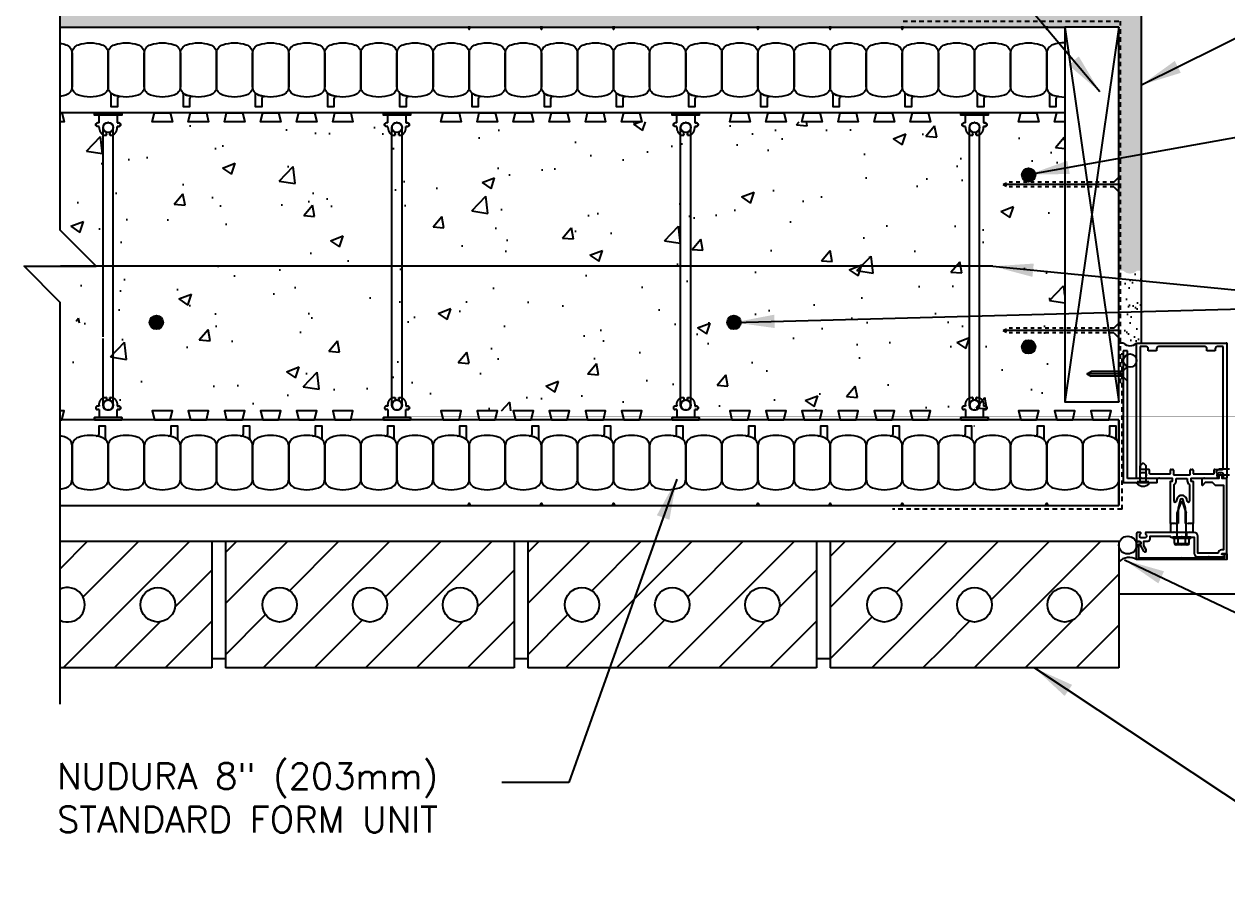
# Model space of a CAD drawing. Header units: inches. Extents: x 2954.8 to 3009.5, y 488.4 to 559.8.
# Drawn here: x 2954.84 to 2988.17, y 522.97 to 547.15 of the extents above; entities that cross this region are included whole.
import ezdxf

# ---------------------------------------------------------------- set-up
doc = ezdxf.new("R2010")
doc.units = ezdxf.units.IN
doc.header["$LTSCALE"] = 0.5
doc.header["$MEASUREMENT"] = 0
doc.linetypes.add('DASHED2', pattern=[0.375, 0.25, -0.125])
doc.linetypes.add('HIDDEN2', pattern=[0.1875, 0.125, -0.0625])
doc.layers.get('0').update_dxf_attribs({"linetype": 'CONTINUOUS'})
for name, color, linetype in [('HATCH', 12, 'CONTINUOUS'), ('LINE18', 9, 'CONTINUOUS'), ('line25', 2, 'CONTINUOUS'), ('LINE50', 5, 'CONTINUOUS'), ('LINE65', 3, 'CONTINUOUS'), ('LINE9', 9, 'CONTINUOUS'), ('TEXT', 4, 'CONTINUOUS')]:
    doc.layers.add(name, color=color, linetype=linetype)
doc.styles.add('DIM', font='romans.shx', dxfattribs={"width": 0.7})
doc.styles.get("Standard").update_dxf_attribs({"font": 'romans.shx'})
doc.dimstyles.new('ext_12', dxfattribs={"dimscale": 12, "dimtxt": 0.09375, "dimasz": 0.09375, "dimexe": 0.09375, "dimexo": 0.0625, "dimgap": 0.0625, "dimtad": 1, "dimdec": 1, "dimzin": 3, "dimdsep": 46, "dimlunit": 4, "dimtxsty": 'DIM', "dimcen": 0.09, "dimdle": 0.09375, "dimclrt": 4, "dimadec": 0, "dimazin": 0, "dimtfac": 1, "dimtdec": 1, "dimtmove": 2, "dimatfit": 3, "dimfxl": 0, "dimfrac": 2, "dimtolj": 1, "dimtzin": 0, "dimarcsym": 0})

# ---------------------------------------------------------------- blocks, each defined once
blk = doc.blocks.new('Connector')
blk.add_point((0.271, 0))
at = {"layer": 'LINE9'}
for p, q in [((0, 0.375), (0, -0.375)), ((0.062, -0.375), (0.062, 0.375)), ((0.281, 0.25), (0.062, 0.25))]:
    blk.add_line(p, q, dxfattribs=at)
for points, weights in [([(0.007, 0.375), (0.004, 0.375), (0, 0.375)], [1, 0.972587069138, 0.950305488115]), ([(0.327, 0.343), (0.308, 0.343), (0.281, 0.317), (0.281, 0.297)], [1, 0.85355339, 0.85355339, 1]), ([(0.328, 0.343), (0.327, 0.343), (0.327, 0.343)], [1, 0.70710678, 1]), ([(0.375, 0.297), (0.375, 0.317), (0.348, 0.343), (0.329, 0.343)], [1, 0.85355339, 0.85355339, 1]), ([(0.406, 0.25), (0.546, 0.25), (0.619, 0.131)], [0.958404415409, 0.794674173519, 0.864651571113]), ([(0.619, 0.052), (0.612, 0.049), (0.604, 0.049)], [0.83615024178, 0.892081430621, 1]), ([(0.281, -0.297), (0.281, -0.317), (0.308, -0.343), (0.327, -0.343)], [1, 0.85355339, 0.85355339, 1]), ([(0.327, -0.343), (0.281, -0.343), (0.281, -0.297)], [1, 0.70710678, 1]), ([(0.329, -0.343), (0.348, -0.343), (0.375, -0.317), (0.375, -0.297)], [1, 0.85355339, 0.85355339, 1]), ([(0.375, -0.297), (0.375, -0.343), (0.329, -0.343)], [1, 0.70710678, 1]), ([(0.619, -0.131), (0.546, -0.25), (0.406, -0.25)], [0.864651574428, 0.794674169686, 0.958404415195]), ([(0.604, -0.049), (0.612, -0.049), (0.619, -0.052)], [1, 0.89208144177, 0.836150253337]), ([(0, -0.375), (0.004, -0.375), (0.007, -0.375)], [0.950305488115, 0.972587069138, 1])]:
    blk.add_rational_spline(points, weights, degree=2, dxfattribs=at)
for points, degree in [([(0, 0.375), (0.002, 0.375), (0.005, 0.375), (0.007, 0.375)], 3), ([(0.007, 0.375), (0.021, 0.375), (0.051, 0.375), (0.062, 0.375), (0.062, 0.375)], 3), ([(0.327, 0.343), (0.327, 0.343), (0.328, 0.343), (0.328, 0.343)], 3), ([(0.328, 0.343), (0.329, 0.343), (0.329, 0.343), (0.329, 0.343)], 3), ([(0.281, 0.25), (0.281, 0.297)], 1), ([(0.375, 0.25), (0.375, 0.297)], 1), ([(0.406, 0.25), (0.375, 0.25)], 1), ([(0.406, 0.25), (0.406, 0.25)], 1), ([(0.406, 0.25), (0.406, 0.25)], 1), ([(0.406, 0.25), (0.406, 0.25)], 1), ([(0.406, 0.25), (0.406, 0.25)], 1), ([(0.406, 0.25), (0.406, 0.25)], 1), ([(0.406, 0.25), (0.406, 0.25)], 1), ([(0.406, 0.25), (0.406, 0.25)], 1), ([(0.406, 0.25), (0.406, 0.25)], 1), ([(0.406, 0.25), (0.406, 0.25)], 1), ([(0.406, 0.25), (0.406, 0.25)], 1), ([(0.406, 0.25), (0.406, 0.25)], 1), ([(0.406, 0.25), (0.406, 0.25)], 1), ([(0.406, 0.25), (0.406, 0.25)], 1), ([(0.406, 0.25), (0.406, 0.25)], 1), ([(0.406, 0.25), (0.406, 0.25)], 1), ([(0.406, 0.25), (0.406, 0.25)], 1), ([(0.406, 0.25), (0.406, 0.25)], 1), ([(0.406, 0.25), (0.406, 0.25)], 1), ([(0.406, 0.25), (0.406, 0.25)], 1), ([(0.406, 0.25), (0.406, 0.25)], 1), ([(0.406, 0.25), (0.406, 0.25)], 1), ([(0.406, 0.25), (0.406, 0.25)], 1), ([(0.406, 0.25), (0.406, 0.25)], 1), ([(0.406, 0.25), (0.406, 0.25)], 1), ([(0.604, 0.049), (0.532, 0.049)], 1), ([(0.532, 0.049), (0.532, 0.049)], 1), ([(0.532, 0.049), (0.532, 0.049)], 1), ([(0.532, 0.049), (0.532, 0.049)], 1), ([(0.532, 0.049), (0.532, 0.049)], 1), ([(0.532, 0.049), (0.532, 0.049)], 1), ([(0.532, 0.049), (0.532, 0.049)], 1), ([(0.532, 0.049), (0.532, 0.049)], 1), ([(0.532, 0.049), (0.532, 0.049)], 1), ([(0.532, 0.049), (0.532, 0.049)], 1), ([(0.532, 0.049), (0.532, 0.049)], 1), ([(0.604, 0.049), (0.609, 0.049), (0.614, 0.05), (0.619, 0.052)], 3), ([(0.604, 0.049), (0.604, 0.049)], 1), ([(0.604, 0.049), (0.604, 0.049)], 1), ([(0.604, 0.049), (0.604, 0.049)], 1), ([(0.604, 0.049), (0.604, 0.049)], 1), ([(0.619, 0.131), (0.619, 0.052)], 1), ([(0.619, 0.131), (0.619, 0.131)], 1), ([(0.619, 0.131), (0.619, 0.131)], 1), ([(0.619, 0.131), (0.619, 0.131)], 1), ([(0.619, 0.131), (0.619, 0.131)], 1), ([(0.062, -0.25), (0.281, -0.25)], 1), ([(0.281, -0.297), (0.281, -0.25)], 1), ([(0.281, -0.25), (0.281, -0.297)], 1), ([(0.375, -0.25), (0.375, -0.297)], 1), ([(0.375, -0.297), (0.375, -0.25)], 1), ([(0.406, -0.25), (0.375, -0.25)], 1), ([(0.406, -0.25), (0.406, -0.25)], 1), ([(0.406, -0.25), (0.406, -0.25)], 1), ([(0.406, -0.25), (0.406, -0.25)], 1), ([(0.406, -0.25), (0.406, -0.25)], 1), ([(0.406, -0.25), (0.406, -0.25)], 1), ([(0.406, -0.25), (0.406, -0.25)], 1), ([(0.406, -0.25), (0.406, -0.25)], 1), ([(0.406, -0.25), (0.406, -0.25)], 1), ([(0.406, -0.25), (0.406, -0.25)], 1), ([(0.406, -0.25), (0.406, -0.25)], 1), ([(0.406, -0.25), (0.406, -0.25)], 1), ([(0.532, -0.049), (0.604, -0.049)], 1), ([(0.604, -0.049), (0.58, -0.049), (0.556, -0.049), (0.532, -0.049)], 3), ([(0.532, -0.049), (0.532, -0.049)], 1), ([(0.532, -0.049), (0.532, -0.049)], 1), ([(0.532, -0.049), (0.532, -0.049)], 1), ([(0.532, -0.049), (0.532, -0.049)], 1), ([(0.619, -0.052), (0.614, -0.05), (0.609, -0.049), (0.604, -0.049)], 3), ([(0.604, -0.049), (0.604, -0.049)], 1), ([(0.604, -0.049), (0.604, -0.049)], 1), ([(0.604, -0.049), (0.604, -0.049)], 1), ([(0.604, -0.049), (0.604, -0.049)], 1), ([(0.604, -0.049), (0.604, -0.049)], 1), ([(0.604, -0.049), (0.604, -0.049)], 1), ([(0.604, -0.049), (0.604, -0.049)], 1), ([(0.604, -0.049), (0.604, -0.049)], 1), ([(0.619, -0.052), (0.619, -0.131)], 1), ([(0.619, -0.131), (0.619, -0.131)], 1), ([(0.619, -0.131), (0.619, -0.131)], 1), ([(0.619, -0.131), (0.619, -0.131)], 1), ([(0.619, -0.131), (0.619, -0.131)], 1), ([(0.007, -0.375), (0.005, -0.375), (0.002, -0.375), (0, -0.375)], 3), ([(0.062, -0.375), (0.062, -0.375), (0.051, -0.375), (0.021, -0.375), (0.007, -0.375)], 3), ([(0.328, -0.343), (0.328, -0.343), (0.327, -0.343), (0.327, -0.343)], 3), ([(0.329, -0.343), (0.329, -0.343), (0.329, -0.343), (0.328, -0.343)], 3)]:
    blk.add_open_spline(points, degree=degree, dxfattribs=at)
for points, weights, knots in [([(0.062, 0.375), (0.062, 0.375), (0.046, 0.375), (0.03, 0.375), (0.007, 0.375)], [0.868718858569, 0.861102746415, 1, 0.861102734288, 0.868718859898], [0, 0, 0, 0.5, 0.5, 1, 1, 1]), ([(0.532, 0.049), (0.472, 0.203), (0.333, 0.113), (0.157, 0), (0.333, -0.113), (0.472, -0.203), (0.532, -0.049)], [0.899508922286, 0.599718215298, 1, 0.54226024, 1, 0.599718224335, 0.899508908749], [0, 0, 0, 0.318112, 0.318112, 0.681888, 0.681888, 1, 1, 1]), ([(0.007, -0.375), (0.03, -0.375), (0.046, -0.375), (0.062, -0.375), (0.062, -0.375)], [0.868718859319, 0.861102739573, 1, 0.861102742958, 0.868718858948], [0, 0, 0, 0.5, 0.5, 1, 1, 1])]:
    blk.add_rational_spline(points, weights, degree=2, knots=knots, dxfattribs=at)

msp = doc.modelspace()

# ---------------------------------------------------------------- hatches: boundary and pattern name
at = {"layer": 'HATCH'}
h = msp.add_hatch(dxfattribs=at)
h.set_pattern_fill('AR-SAND', color=256, scale=0.25, style=0)
h.set_pattern_definition([(37.5, (8.8331, -13.38456), (-0.01574834, 0.48170594), [0, -0.38, 0, -0.425, 0, -0.40625]), (7.5, (8.8331, -13.38456), (0.44244418, 0.70553652), [0, -0.205, 0, -0.3425, 0, -0.13125]), (327.5, (8.5256, -13.38456), (0.778535465, 0.001414763), [0, -0.125, 0, -0.45, 0, -0.5875]), (317.5, (8.5256, -13.38456), (0.75153165, 0.21941889), [0, -0.0625, 0, -0.295, 0, -0.3375])])
h.paths.add_polyline_path([(2985.799, 547.566), (2985.544, 547.566), (2955.852, 547.566), (2955.852, 547.066), (2983.674, 547.066), (2985.174, 547.066), (2985.174, 540.316), (2985.299, 540.316, 0.406613), (2985.665, 540.312), (2985.665, 540.316), (2985.799, 540.316)])
h = msp.add_hatch(dxfattribs=at)
h.set_pattern_fill('AR-CONC', color=256, scale=0.5, style=0)
h.set_pattern_definition([(50, (-1.7398, 27.8375), (3.586301, -0.3137607), [0.375, -4.125]), (355, (-1.7398, 27.8375), (-0.6937567, 3.7609607), [0.3, -3.3]), (100.4514, (-1.441, 27.8114), (2.892547, 3.4471977), [0.318701, -3.5057106]), (46.1842, (-1.74, 28.8375), (5.336205, -0.827595), [0.5625, -6.1875]), (96.6356, (-1.295, 28.7686), (4.6733135, 4.870589), [0.478051, -5.258565]), (351.1842, (-1.74, 28.8375), (4.67331, 4.870593), [0.45, -4.95]), (21, (-1.2398, 28.5875), (2.9845353, -2.0130945), [0.375, -4.125]), (326, (-1.2398, 28.5875), (1.2165767, 3.6257502), [0.3, -3.3]), (71.4514, (-0.991, 28.4198), (4.201113, 1.6126525), [0.318701, -3.5057106]), (37.5, (-1.7398, 27.8375), (0.0607993, 1.66446927), [0, -3.26, 0, -3.35, 0, -3.3125]), (7.5, (-1.7398, 27.8375), (1.3153477, 1.9720586), [0, -1.91, 0, -3.185, 0, -1.2625]), (327.5, (-2.8548, 27.8375), (2.6691122, -0.11277436), [0, -1.25, 0, -3.9, 0, -5.175]), (317.5, (-3.3548, 27.8375), (2.9159308, 0.500525), [0, -1.625, 0, -2.59, 0, -3.675])])
h.paths.add_polyline_path([(2955.955, 539.11), (2957.113, 538.441), (2955.955, 538.441), (2955.955, 536.441), (2983.674, 536.441), (2983.674, 544.441), (2955.955, 544.441)])
h = msp.add_hatch(dxfattribs=at)
h.set_pattern_fill('AR-SAND', color=256, scale=0.25, style=0)
h.set_pattern_definition([(37.5, (0, 0), (-0.01574834, 0.48170594), [0, -0.38, 0, -0.425, 0, -0.40625]), (7.5, (0, 0), (0.44244418, 0.70553652), [0, -0.205, 0, -0.3425, 0, -0.13125]), (327.5, (-0.3075, 0), (0.778535465, 0.001414763), [0, -0.125, 0, -0.45, 0, -0.5875]), (317.5, (-0.3075, 0), (0.75153165, 0.21941889), [0, -0.0625, 0, -0.295, 0, -0.3375])])
h.paths.add_polyline_path([(2985.799, 540.278), (2985.319, 540.278), (2985.319, 538.298, 0.376662), (2985.665, 538.312), (2985.665, 538.316), (2985.799, 538.316)])
at = {"layer": 'LINE65'}
for points in [[(2982.859, 542.97, 1), (2982.484, 542.97, 1)], [(2958.696, 538.886, 1), (2958.321, 538.886, 1)], [(2974.696, 538.886, 1), (2974.321, 538.886, 1)], [(2982.859, 538.209, 1), (2982.484, 538.209, 1)]]:
    msp.add_hatch(color=256, dxfattribs=at).paths.add_polyline_path(points)

# ---------------------------------------------------------------- linework, layer by layer
at = {"layer": 'HATCH'}
for p, q in [((2983.674, 547.066), (2985.174, 536.691)), ((2985.174, 547.066), (2983.674, 536.691)), ((2985.174, 542.705), (2981.968, 542.705)), ((2985.174, 538.664), (2981.968, 538.664)), ((2985.289, 537.463), (2984.289, 537.463)), ((2955.843, 532.063), (2956.596, 532.816)), ((2955.925, 529.316), (2959.425, 532.816)), ((2956.475, 531.281), (2958.01, 532.816)), ((2960.424, 532.512), (2960.728, 532.816)), ((2960.424, 531.098), (2962.143, 532.816)), ((2961.471, 529.316), (2964.971, 532.816)), ((2962.197, 531.457), (2963.557, 532.816)), ((2964.3, 529.316), (2967.8, 532.816)), ((2964.85, 531.281), (2966.385, 532.816)), ((2968.799, 532.512), (2969.103, 532.816)), ((2968.799, 531.098), (2970.518, 532.816)), ((2969.846, 529.316), (2973.346, 532.816)), ((2970.572, 531.457), (2971.932, 532.816)), ((2972.675, 529.316), (2976.175, 532.816)), ((2973.225, 531.281), (2974.76, 532.816)), ((2977.174, 532.402), (2977.589, 532.816)), ((2977.174, 530.987), (2979.003, 532.816)), ((2979.008, 531.407), (2980.417, 532.816)), ((2980.574, 531.559), (2981.831, 532.816)), ((2981.16, 529.316), (2984.66, 532.816)), ((2981.631, 531.202), (2983.246, 532.816)), ((2959.021, 530.998), (2960.049, 532.027)), ((2967.396, 530.998), (2968.424, 532.027)), ((2975.771, 530.998), (2976.799, 532.027)), ((2984.088, 530.83), (2985.174, 531.916)), ((2978.331, 529.316), (2980.574, 531.559)), ((2957.339, 529.316), (2958.617, 530.595)), ((2958.753, 529.316), (2960.049, 530.612)), ((2960.424, 529.683), (2961.534, 530.793)), ((2962.885, 529.316), (2964.21, 530.641)), ((2965.714, 529.316), (2966.992, 530.595)), ((2967.128, 529.316), (2968.424, 530.612)), ((2968.799, 529.683), (2969.909, 530.793)), ((2971.26, 529.316), (2972.585, 530.641)), ((2974.089, 529.316), (2975.367, 530.595)), ((2975.503, 529.316), (2976.799, 530.612)), ((2977.174, 529.573), (2978.334, 530.733)), ((2980.304, 529.875), (2981.039, 530.609)), ((2982.574, 529.316), (2983.91, 530.652)), ((2983.988, 529.316), (2985.174, 530.502)), ((2979.746, 529.316), (2980.304, 529.875))]:
    msp.add_line(p, q, dxfattribs=at)
at = {"layer": 'HATCH', "color": 12}
for p, q in [((2988.165, 538.316), (2988.146, 538.316)), ((2993.688, 531.362), (2985.174, 531.362))]:
    msp.add_line(p, q, dxfattribs=at)
at = {"layer": 'HATCH', "color": 6, "linetype": 'DASHED2'}
for q in [(2985.262, 538.031), (2978.906, 533.712)]:
    msp.add_line((2985.262, 533.712), q, dxfattribs=at)
msp.add_lwpolyline([(2979.195, 547.232), (2985.213, 547.232), (2985.213, 537.124)], dxfattribs=at)
at = {"layer": 'HATCH'}
for centre, radius in [((2985.482, 537.829), 0.183), ((2985.42, 532.719), 0.246)]:
    msp.add_circle(centre, radius, dxfattribs=at)
for centre, radius, start, end in [((2985.484, 538.502), 0.262, 225.1394, 313.6487), ((2985.458, 531.986), 0.39, 57.8871, 136.7705)]:
    msp.add_arc(centre, radius, start, end, dxfattribs=at)
at = {"layer": 'LINE18'}
for p, q in [((2985.03, 542.767), (2985.174, 542.911)), ((2985.03, 542.642), (2985.174, 542.499)), ((2985.03, 538.727), (2985.174, 538.87)), ((2985.03, 538.602), (2985.174, 538.458)), ((2985.299, 538.316), (2985.174, 538.316)), ((2986.237, 534.566), (2985.414, 534.566)), ((2986.237, 534.441), (2986.237, 534.566)), ((2986.237, 534.441), (2985.289, 534.441))]:
    msp.add_line(p, q, dxfattribs=at)
at = {"layer": 'LINE18', "linetype": 'HIDDEN2'}
for p, q in [((2981.968, 542.705), (2982.087, 542.767)), ((2981.968, 542.705), (2982.087, 542.642)), ((2985.03, 542.767), (2982.087, 542.767)), ((2985.03, 542.642), (2982.087, 542.642)), ((2981.968, 538.664), (2982.087, 538.727)), ((2981.968, 538.664), (2982.087, 538.602)), ((2985.03, 538.727), (2982.087, 538.727)), ((2985.03, 538.602), (2982.087, 538.602))]:
    msp.add_line(p, q, dxfattribs=at)
at = {"layer": 'LINE18'}
msp.add_lwpolyline([(2955.843, 528.316), (2955.843, 539.441), (2954.843, 540.441), (2956.843, 540.441), (2955.843, 541.441), (2955.843, 548.566)], dxfattribs=at)
at = {"layer": 'line25'}
for p, q in [((2985.174, 547.066), (2983.674, 547.066)), ((2983.674, 544.691), (2955.861, 544.691)), ((2985.174, 536.191), (2955.861, 536.191)), ((2981.153, 536.023), (2981.174, 536.023)), ((2960.049, 532.816), (2960.049, 529.316)), ((2960.424, 532.816), (2960.424, 529.316)), ((2960.424, 532.816), (2960.424, 529.316)), ((2968.424, 532.816), (2968.424, 529.316)), ((2968.799, 532.816), (2968.799, 529.316)), ((2968.799, 532.816), (2968.799, 529.316)), ((2976.799, 532.816), (2976.799, 529.316)), ((2977.174, 532.816), (2977.174, 529.316)), ((2977.174, 532.816), (2977.174, 529.316)), ((2985.174, 532.816), (2985.174, 529.316)), ((2960.424, 529.566), (2960.049, 529.566)), ((2968.799, 529.566), (2968.424, 529.566)), ((2977.174, 529.566), (2976.799, 529.566)), ((2960.049, 529.316), (2955.843, 529.316)), ((2968.424, 529.316), (2960.424, 529.316)), ((2976.799, 529.316), (2968.799, 529.316)), ((2985.174, 529.316), (2977.174, 529.316))]:
    msp.add_line(p, q, dxfattribs=at)
for points in [[(2983.674, 547.066), (2983.674, 536.691), (2985.174, 536.691), (2985.174, 547.066)], [(2955.843, 544.691), (2955.893, 544.691), (2955.955, 544.441), (2955.843, 544.441)], [(2983.674, 544.441), (2983.393, 544.441), (2983.455, 544.691)], [(2955.843, 536.191), (2955.893, 536.191), (2955.955, 536.441), (2955.843, 536.441)]]:
    msp.add_lwpolyline(points, dxfattribs=at)
for points in [[(2958.893, 544.691), (2958.955, 544.441), (2958.393, 544.441), (2958.455, 544.691)], [(2959.893, 544.691), (2959.955, 544.441), (2959.393, 544.441), (2959.455, 544.691)], [(2960.893, 544.691), (2960.955, 544.441), (2960.393, 544.441), (2960.455, 544.691)], [(2961.893, 544.691), (2961.955, 544.441), (2961.393, 544.441), (2961.455, 544.691)], [(2962.893, 544.691), (2962.955, 544.441), (2962.393, 544.441), (2962.455, 544.691)], [(2963.893, 544.691), (2963.955, 544.441), (2963.393, 544.441), (2963.455, 544.691)], [(2966.893, 544.691), (2966.955, 544.441), (2966.393, 544.441), (2966.455, 544.691)], [(2967.893, 544.691), (2967.955, 544.441), (2967.393, 544.441), (2967.455, 544.691)], [(2968.893, 544.691), (2968.955, 544.441), (2968.393, 544.441), (2968.455, 544.691)], [(2969.893, 544.691), (2969.955, 544.441), (2969.393, 544.441), (2969.455, 544.691)], [(2970.893, 544.691), (2970.955, 544.441), (2970.393, 544.441), (2970.455, 544.691)], [(2971.893, 544.691), (2971.955, 544.441), (2971.393, 544.441), (2971.455, 544.691)], [(2974.893, 544.691), (2974.955, 544.441), (2974.393, 544.441), (2974.455, 544.691)], [(2975.893, 544.691), (2975.955, 544.441), (2975.393, 544.441), (2975.455, 544.691)], [(2976.893, 544.691), (2976.955, 544.441), (2976.393, 544.441), (2976.455, 544.691)], [(2977.893, 544.691), (2977.955, 544.441), (2977.393, 544.441), (2977.455, 544.691)], [(2978.893, 544.691), (2978.955, 544.441), (2978.393, 544.441), (2978.455, 544.691)], [(2979.893, 544.691), (2979.955, 544.441), (2979.393, 544.441), (2979.455, 544.691)], [(2982.893, 544.691), (2982.955, 544.441), (2982.393, 544.441), (2982.455, 544.691)], [(2958.893, 536.191), (2958.955, 536.441), (2958.393, 536.441), (2958.455, 536.191)], [(2959.893, 536.191), (2959.955, 536.441), (2959.393, 536.441), (2959.455, 536.191)], [(2960.893, 536.191), (2960.955, 536.441), (2960.393, 536.441), (2960.455, 536.191)], [(2961.893, 536.191), (2961.955, 536.441), (2961.393, 536.441), (2961.455, 536.191)], [(2962.893, 536.191), (2962.955, 536.441), (2962.393, 536.441), (2962.455, 536.191)], [(2963.893, 536.191), (2963.955, 536.441), (2963.393, 536.441), (2963.455, 536.191)], [(2966.893, 536.191), (2966.955, 536.441), (2966.393, 536.441), (2966.455, 536.191)], [(2967.893, 536.191), (2967.955, 536.441), (2967.393, 536.441), (2967.455, 536.191)], [(2968.893, 536.191), (2968.955, 536.441), (2968.393, 536.441), (2968.455, 536.191)], [(2969.893, 536.191), (2969.955, 536.441), (2969.393, 536.441), (2969.455, 536.191)], [(2970.893, 536.191), (2970.955, 536.441), (2970.393, 536.441), (2970.455, 536.191)], [(2971.893, 536.191), (2971.955, 536.441), (2971.393, 536.441), (2971.455, 536.191)], [(2974.893, 536.191), (2974.955, 536.441), (2974.393, 536.441), (2974.455, 536.191)], [(2975.893, 536.191), (2975.955, 536.441), (2975.393, 536.441), (2975.455, 536.191)], [(2976.893, 536.191), (2976.955, 536.441), (2976.393, 536.441), (2976.455, 536.191)], [(2977.893, 536.191), (2977.955, 536.441), (2977.393, 536.441), (2977.455, 536.191)], [(2978.893, 536.191), (2978.955, 536.441), (2978.393, 536.441), (2978.455, 536.191)], [(2979.893, 536.191), (2979.955, 536.441), (2979.393, 536.441), (2979.455, 536.191)], [(2982.893, 536.191), (2982.955, 536.441), (2982.393, 536.441), (2982.455, 536.191)], [(2983.893, 536.191), (2983.955, 536.441), (2983.393, 536.441), (2983.455, 536.191)], [(2984.893, 536.191), (2984.955, 536.441), (2984.393, 536.441), (2984.455, 536.191)]]:
    msp.add_lwpolyline(points, close=True, dxfattribs=at)
at = {"layer": 'line25', "flags": 128}
msp.add_lwpolyline([(2985.174, 532.816), (2955.843, 532.816)], dxfattribs=at)
at = {"layer": 'line25'}
for centre in [(2958.549, 531.066), (2961.924, 531.066), (2964.424, 531.066), (2966.924, 531.066), (2970.299, 531.066), (2972.799, 531.066), (2975.299, 531.066), (2978.674, 531.066), (2981.174, 531.066), (2983.674, 531.066)]:
    msp.add_circle(centre, 0.477, dxfattribs=at)
msp.add_arc((2956.049, 531.066), 0.477, 244.4196, 115.5804, dxfattribs=at)
at = {"layer": 'LINE50'}
for p, q in [((2955.843, 547.066), (2983.674, 547.066)), ((2985.174, 536.191), (2985.174, 533.816)), ((2985.174, 533.816), (2985.174, 536.191)), ((2955.843, 533.816), (2985.174, 533.816))]:
    msp.add_line(p, q, dxfattribs=at)
at = {"layer": 'LINE65'}
msp.add_line((2981.677, 540.441), (2955.852, 540.441), dxfattribs=at)
for centre in [(2982.672, 542.97), (2958.509, 538.886), (2974.509, 538.886), (2982.672, 538.209)]:
    msp.add_circle(centre, 0.188, dxfattribs=at)
at = {"layer": 'LINE9'}
for p, q in [((2983.174, 545.418), (2983.174, 546.339)), ((2957.033, 539.707), (2957.033, 544.285)), ((2957.315, 539.707), (2957.315, 544.285)), ((2965.033, 539.707), (2965.033, 544.285)), ((2965.315, 539.707), (2965.315, 544.285)), ((2973.033, 536.597), (2973.033, 544.285)), ((2973.315, 536.597), (2973.315, 544.285)), ((2981.033, 536.597), (2981.033, 544.285)), ((2981.315, 536.597), (2981.315, 544.285)), ((2957.033, 538.487), (2957.033, 539.707)), ((2957.315, 536.597), (2957.315, 539.707)), ((2965.033, 536.597), (2965.033, 539.707)), ((2965.315, 536.597), (2965.315, 539.707)), ((2957.033, 536.597), (2957.033, 538.441)), ((2985.289, 538.1), (2985.289, 534.441)), ((2985.414, 538.1), (2985.289, 538.1)), ((2985.414, 534.566), (2985.414, 538.1)), ((2984.289, 537.463), (2984.409, 537.525)), ((2985.289, 537.525), (2984.409, 537.525)), ((2985.289, 537.544), (2985.414, 537.669)), ((2984.289, 537.463), (2984.409, 537.4)), ((2985.289, 537.4), (2984.409, 537.4)), ((2985.289, 537.382), (2985.414, 537.257))]:
    msp.add_line(p, q, dxfattribs=at)
at = {"layer": 'LINE9', "color": 9}
for p, q in [((2985.765, 538.216), (2985.765, 534.846)), ((2985.925, 538.216), (2985.765, 538.216)), ((2987.55, 538.216), (2986.28, 538.216)), ((2988.065, 538.216), (2987.905, 538.216)), ((2988.065, 534.846), (2988.065, 538.216)), ((2985.985, 538.096), (2985.985, 538.156)), ((2986.22, 538.096), (2985.985, 538.096)), ((2986.22, 538.156), (2986.22, 538.096)), ((2987.61, 538.096), (2987.61, 538.156)), ((2987.845, 538.096), (2987.61, 538.096)), ((2987.845, 538.156), (2987.845, 538.096)), ((2985.845, 534.997), (2985.762, 534.914)), ((2985.762, 534.467), (2985.762, 534.914)), ((2985.845, 534.997), (2985.928, 534.914)), ((2985.928, 534.467), (2985.928, 534.914)), ((2986, 534.816), (2985.795, 534.816)), ((2986.02, 534.691), (2986.02, 534.796)), ((2986.02, 534.691), (2986.602, 534.691)), ((2986.602, 534.691), (2986.602, 534.796)), ((2986.622, 534.816), (2986.662, 534.816)), ((2986.682, 534.796), (2986.682, 534.666)), ((2986.682, 534.666), (2987.148, 534.666)), ((2986.762, 534.566), (2987.068, 534.566)), ((2986.762, 534.5), (2986.762, 534.566)), ((2987.068, 534.566), (2987.068, 534.5)), ((2987.148, 534.666), (2987.148, 534.796)), ((2987.168, 534.816), (2987.208, 534.816)), ((2987.228, 534.796), (2987.228, 534.691)), ((2987.228, 534.691), (2987.81, 534.691)), ((2987.81, 534.691), (2987.81, 534.796)), ((2987.83, 534.816), (2988.035, 534.816)), ((2987.859, 534.742), (2987.942, 534.825)), ((2987.859, 534.742), (2987.942, 534.659)), ((2988.234, 534.825), (2987.942, 534.825)), ((2988.234, 534.659), (2987.942, 534.659)), ((2986.006, 534.467), (2985.684, 534.467)), ((2985.684, 534.417), (2985.684, 534.467)), ((2986.006, 534.417), (2986.006, 534.467)), ((2986.602, 533.316), (2986.602, 534.48)), ((2986.702, 533.939), (2986.702, 534.402)), ((2987.128, 534.402), (2987.128, 533.939)), ((2987.228, 534.48), (2987.228, 533.316)), ((2986.777, 533.99), (2986.761, 533.931)), ((2986.79, 533.606), (2986.915, 533.941)), ((2986.874, 533.964), (2986.815, 533.746)), ((2986.915, 533.941), (2987.041, 533.606)), ((2987.015, 533.746), (2986.957, 533.964)), ((2987.069, 533.931), (2987.053, 533.99)), ((2986.79, 532.941), (2986.79, 533.606)), ((2986.815, 533.746), (2986.815, 533.316)), ((2987.015, 533.316), (2987.015, 533.746)), ((2987.041, 532.941), (2987.041, 533.606)), ((2986.602, 533.316), (2986.602, 533.066)), ((2986.665, 533.316), (2986.602, 533.316)), ((2986.642, 533.316), (2986.602, 533.316)), ((2986.657, 533.301), (2986.642, 533.316)), ((2986.672, 533.316), (2986.657, 533.301)), ((2986.745, 533.316), (2986.672, 533.316)), ((2986.76, 533.301), (2986.745, 533.316)), ((2986.775, 533.316), (2986.76, 533.301)), ((2986.815, 533.316), (2986.775, 533.316)), ((2987.055, 533.316), (2987.015, 533.316)), ((2987.07, 533.301), (2987.055, 533.316)), ((2987.085, 533.316), (2987.07, 533.301)), ((2987.158, 533.316), (2987.085, 533.316)), ((2987.173, 533.301), (2987.158, 533.316)), ((2987.228, 533.316), (2987.166, 533.316)), ((2987.188, 533.316), (2987.173, 533.301)), ((2987.228, 533.316), (2987.188, 533.316)), ((2987.228, 533.066), (2987.228, 533.316)), ((2986.665, 533.066), (2986.602, 533.066)), ((2986.665, 532.901), (2986.665, 532.941)), ((2987.165, 532.941), (2986.665, 532.941)), ((2987.165, 532.901), (2986.665, 532.901)), ((2986.712, 532.762), (2986.712, 532.901)), ((2986.782, 533.066), (2986.782, 532.941)), ((2986.814, 532.762), (2986.814, 532.901)), ((2987.017, 532.762), (2987.017, 532.901)), ((2987.048, 533.066), (2987.048, 532.941)), ((2987.118, 532.762), (2987.118, 532.901)), ((2987.165, 532.901), (2987.165, 532.941)), ((2987.228, 533.066), (2987.166, 533.066)), ((2987.102, 532.758), (2986.729, 532.758)), ((2986.729, 532.739), (2986.729, 532.758)), ((2987.067, 532.727), (2986.763, 532.727)), ((2987.102, 532.739), (2987.102, 532.758))]:
    msp.add_line(p, q, dxfattribs=at)
at = {"layer": 'LINE9', "flags": 128}
msp.add_lwpolyline([(2985.799, 538.316), (2985.799, 547.566), (2985.544, 547.566), (2955.843, 547.566)], dxfattribs=at)
at = {"layer": 'LINE9'}
for points in [[(2967.143, 547.066), (2967.174, 547.002), (2967.205, 547.066)], [(2969.143, 547.066), (2969.174, 547.002), (2969.205, 547.066)], [(2971.143, 547.066), (2971.174, 547.002), (2971.205, 547.066)], [(2975.143, 547.066), (2975.174, 547.002), (2975.205, 547.066)], [(2977.143, 547.066), (2977.174, 547.002), (2977.205, 547.066)], [(2979.143, 547.066), (2979.174, 547.002), (2979.205, 547.066)], [(2983.143, 547.066), (2983.174, 547.002), (2983.205, 547.066)], [(2967.143, 533.816), (2967.174, 533.881), (2967.205, 533.816)], [(2969.143, 533.816), (2969.174, 533.881), (2969.205, 533.816)], [(2971.143, 533.816), (2971.174, 533.881), (2971.205, 533.816)], [(2975.143, 533.816), (2975.174, 533.881), (2975.205, 533.816)], [(2977.143, 533.816), (2977.174, 533.881), (2977.205, 533.816)], [(2979.143, 533.816), (2979.174, 533.881), (2979.205, 533.816)], [(2983.143, 533.816), (2983.174, 533.881), (2983.205, 533.816)]]:
    msp.add_lwpolyline(points, close=True, dxfattribs=at)
for points in [[(2955.843, 546.612, -0.055085), (2956.001, 546.577, -0.325305), (2956.174, 546.339), (2956.174, 545.418, -0.325305), (2956.001, 545.18, -0.03822), (2955.843, 545.142)], [(2955.843, 534.27, 0.055085), (2956.001, 534.305, 0.325305), (2956.174, 534.543), (2956.174, 535.464, 0.325305), (2956.001, 535.702, 0.055085), (2955.843, 535.737, 0.03389)]]:
    msp.add_lwpolyline(points, format="xyb", dxfattribs=at)
for points in [[(2957.001, 545.18, -0.157671), (2956.347, 545.18, -0.325305), (2956.174, 545.418), (2956.174, 546.339, -0.325305), (2956.347, 546.577, -0.157671), (2957.001, 546.577, -0.325305), (2957.174, 546.339), (2957.174, 545.418, -0.325305)], [(2958.001, 545.18, -0.157671), (2957.347, 545.18, -0.325305), (2957.174, 545.418), (2957.174, 546.339, -0.325305), (2957.347, 546.577, -0.157671), (2958.001, 546.577, -0.325305), (2958.174, 546.339), (2958.174, 545.418, -0.325305)], [(2959.001, 545.18, -0.157671), (2958.347, 545.18, -0.325305), (2958.174, 545.418), (2958.174, 546.339, -0.325305), (2958.347, 546.577, -0.157671), (2959.001, 546.577, -0.325305), (2959.174, 546.339), (2959.174, 545.418, -0.325305)], [(2960.001, 545.18, -0.157671), (2959.347, 545.18, -0.325305), (2959.174, 545.418), (2959.174, 546.339, -0.325305), (2959.347, 546.577, -0.157671), (2960.001, 546.577, -0.325305), (2960.174, 546.339), (2960.174, 545.418, -0.325305)], [(2961.001, 545.18, -0.157671), (2960.347, 545.18, -0.325305), (2960.174, 545.418), (2960.174, 546.339, -0.325305), (2960.347, 546.577, -0.157671), (2961.001, 546.577, -0.325305), (2961.174, 546.339), (2961.174, 545.418, -0.325305)], [(2962.001, 545.18, -0.157671), (2961.347, 545.18, -0.325305), (2961.174, 545.418), (2961.174, 546.339, -0.325305), (2961.347, 546.577, -0.157671), (2962.001, 546.577, -0.325305), (2962.174, 546.339), (2962.174, 545.418, -0.325305)], [(2963.001, 545.18, -0.157671), (2962.347, 545.18, -0.325305), (2962.174, 545.418), (2962.174, 546.339, -0.325305), (2962.347, 546.577, -0.157671), (2963.001, 546.577, -0.325305), (2963.174, 546.339), (2963.174, 545.418, -0.325305)], [(2964.001, 545.18, -0.157671), (2963.347, 545.18, -0.325305), (2963.174, 545.418), (2963.174, 546.339, -0.325305), (2963.347, 546.577, -0.157671), (2964.001, 546.577, -0.325305), (2964.174, 546.339), (2964.174, 545.418, -0.325305)], [(2965.001, 545.18, -0.157671), (2964.347, 545.18, -0.325305), (2964.174, 545.418), (2964.174, 546.339, -0.325305), (2964.347, 546.577, -0.157671), (2965.001, 546.577, -0.325305), (2965.174, 546.339), (2965.174, 545.418, -0.325305)], [(2966.001, 545.18, -0.157671), (2965.347, 545.18, -0.325305), (2965.174, 545.418), (2965.174, 546.339, -0.325305), (2965.347, 546.577, -0.157671), (2966.001, 546.577, -0.325305), (2966.174, 546.339), (2966.174, 545.418, -0.325305)], [(2967.001, 545.18, -0.157671), (2966.347, 545.18, -0.325305), (2966.174, 545.418), (2966.174, 546.339, -0.325305), (2966.347, 546.577, -0.157671), (2967.001, 546.577, -0.325305), (2967.174, 546.339), (2967.174, 545.418, -0.325305)], [(2968.001, 545.18, -0.157671), (2967.347, 545.18, -0.325305), (2967.174, 545.418), (2967.174, 546.339, -0.325305), (2967.347, 546.577, -0.157671), (2968.001, 546.577, -0.325305), (2968.174, 546.339), (2968.174, 545.418, -0.325305)], [(2969.001, 545.18, -0.157671), (2968.347, 545.18, -0.325305), (2968.174, 545.418), (2968.174, 546.339, -0.325305), (2968.347, 546.577, -0.157671), (2969.001, 546.577, -0.325305), (2969.174, 546.339), (2969.174, 545.418, -0.325305)], [(2970.001, 545.18, -0.157671), (2969.347, 545.18, -0.325305), (2969.174, 545.418), (2969.174, 546.339, -0.325305), (2969.347, 546.577, -0.157671), (2970.001, 546.577, -0.325305), (2970.174, 546.339), (2970.174, 545.418, -0.325305)], [(2971.001, 545.18, -0.157671), (2970.347, 545.18, -0.325305), (2970.174, 545.418), (2970.174, 546.339, -0.325305), (2970.347, 546.577, -0.157671), (2971.001, 546.577, -0.325305), (2971.174, 546.339), (2971.174, 545.418, -0.325305)], [(2972.001, 545.18, -0.157671), (2971.347, 545.18, -0.325305), (2971.174, 545.418), (2971.174, 546.339, -0.325305), (2971.347, 546.577, -0.157671), (2972.001, 546.577, -0.325305), (2972.174, 546.339), (2972.174, 545.418, -0.325305)], [(2973.001, 545.18, -0.157671), (2972.347, 545.18, -0.325305), (2972.174, 545.418), (2972.174, 546.339, -0.325305), (2972.347, 546.577, -0.157671), (2973.001, 546.577, -0.325305), (2973.174, 546.339), (2973.174, 545.418, -0.325305)], [(2974.001, 545.18, -0.157671), (2973.347, 545.18, -0.325305), (2973.174, 545.418), (2973.174, 546.339, -0.325305), (2973.347, 546.577, -0.157671), (2974.001, 546.577, -0.325305), (2974.174, 546.339), (2974.174, 545.418, -0.325305)], [(2975.001, 545.18, -0.157671), (2974.347, 545.18, -0.325305), (2974.174, 545.418), (2974.174, 546.339, -0.325305), (2974.347, 546.577, -0.157671), (2975.001, 546.577, -0.325305), (2975.174, 546.339), (2975.174, 545.418, -0.325305)], [(2976.001, 545.18, -0.157671), (2975.347, 545.18, -0.325305), (2975.174, 545.418), (2975.174, 546.339, -0.325305), (2975.347, 546.577, -0.157671), (2976.001, 546.577, -0.325305), (2976.174, 546.339), (2976.174, 545.418, -0.325305)], [(2977.001, 545.18, -0.157671), (2976.347, 545.18, -0.325305), (2976.174, 545.418), (2976.174, 546.339, -0.325305), (2976.347, 546.577, -0.157671), (2977.001, 546.577, -0.325305), (2977.174, 546.339), (2977.174, 545.418, -0.325305)], [(2978.001, 545.18, -0.157671), (2977.347, 545.18, -0.325305), (2977.174, 545.418), (2977.174, 546.339, -0.325305), (2977.347, 546.577, -0.157671), (2978.001, 546.577, -0.325305), (2978.174, 546.339), (2978.174, 545.418, -0.325305)], [(2979.001, 545.18, -0.157671), (2978.347, 545.18, -0.325305), (2978.174, 545.418), (2978.174, 546.339, -0.325305), (2978.347, 546.577, -0.157671), (2979.001, 546.577, -0.325305), (2979.174, 546.339), (2979.174, 545.418, -0.325305)], [(2980.001, 545.18, -0.157671), (2979.347, 545.18, -0.325305), (2979.174, 545.418), (2979.174, 546.339, -0.325305), (2979.347, 546.577, -0.157671), (2980.001, 546.577, -0.325305), (2980.174, 546.339), (2980.174, 545.418, -0.325305)], [(2981.001, 545.18, -0.157671), (2980.347, 545.18, -0.325305), (2980.174, 545.418), (2980.174, 546.339, -0.325305), (2980.347, 546.577, -0.157671), (2981.001, 546.577, -0.325305), (2981.174, 546.339), (2981.174, 545.418, -0.325305)], [(2982.001, 545.18, -0.157671), (2981.347, 545.18, -0.325305), (2981.174, 545.418), (2981.174, 546.339, -0.325305), (2981.347, 546.577, -0.157671), (2982.001, 546.577, -0.325305), (2982.174, 546.339), (2982.174, 545.418, -0.325305)], [(2983.001, 545.18, -0.157671), (2982.347, 545.18, -0.325305), (2982.174, 545.418), (2982.174, 546.339, -0.325305), (2982.347, 546.577, -0.157671), (2983.001, 546.577, -0.325305), (2983.174, 546.339), (2983.174, 545.418, -0.325305)], [(2957.347, 545.18, 0.037267), (2957.501, 545.143, 0.463036), (2957.428, 545.081), (2957.428, 544.86), (2957.257, 544.86), (2957.257, 545.206, 0.189002), (2957.241, 545.248, 0.128407)], [(2959.347, 545.18, 0.037267), (2959.501, 545.143, 0.463036), (2959.428, 545.081), (2959.428, 544.86), (2959.257, 544.86), (2959.257, 545.206, 0.189002), (2959.241, 545.248, 0.128407)], [(2961.347, 545.18, 0.037267), (2961.501, 545.143, 0.463036), (2961.428, 545.081), (2961.428, 544.86), (2961.257, 544.86), (2961.257, 545.206, 0.189002), (2961.241, 545.248, 0.128407)], [(2963.347, 545.18, 0.037267), (2963.501, 545.143, 0.463036), (2963.428, 545.081), (2963.428, 544.86), (2963.257, 544.86), (2963.257, 545.206, 0.189002), (2963.241, 545.248, 0.128407)], [(2965.347, 545.18, 0.037267), (2965.501, 545.143, 0.463036), (2965.428, 545.081), (2965.428, 544.86), (2965.257, 544.86), (2965.257, 545.206, 0.189002), (2965.241, 545.248, 0.128407)], [(2967.347, 545.18, 0.037267), (2967.501, 545.143, 0.463036), (2967.428, 545.081), (2967.428, 544.86), (2967.257, 544.86), (2967.257, 545.206, 0.189002), (2967.241, 545.248, 0.128407)], [(2969.347, 545.18, 0.037267), (2969.501, 545.143, 0.463036), (2969.428, 545.081), (2969.428, 544.86), (2969.257, 544.86), (2969.257, 545.206, 0.189002), (2969.241, 545.248, 0.128407)], [(2971.347, 545.18, 0.037267), (2971.501, 545.143, 0.463036), (2971.428, 545.081), (2971.428, 544.86), (2971.257, 544.86), (2971.257, 545.206, 0.189002), (2971.241, 545.248, 0.128407)], [(2973.347, 545.18, 0.037267), (2973.501, 545.143, 0.463036), (2973.428, 545.081), (2973.428, 544.86), (2973.257, 544.86), (2973.257, 545.206, 0.189002), (2973.241, 545.248, 0.128407)], [(2975.347, 545.18, 0.037267), (2975.501, 545.143, 0.463036), (2975.428, 545.081), (2975.428, 544.86), (2975.257, 544.86), (2975.257, 545.206, 0.189002), (2975.241, 545.248, 0.128407)], [(2977.347, 545.18, 0.037267), (2977.501, 545.143, 0.463036), (2977.428, 545.081), (2977.428, 544.86), (2977.257, 544.86), (2977.257, 545.206, 0.189002), (2977.241, 545.248, 0.128407)], [(2979.347, 545.18, 0.037267), (2979.501, 545.143, 0.463036), (2979.428, 545.081), (2979.428, 544.86), (2979.257, 544.86), (2979.257, 545.206, 0.189002), (2979.241, 545.248, 0.128407)], [(2981.347, 545.18, 0.037267), (2981.501, 545.143, 0.463036), (2981.428, 545.081), (2981.428, 544.86), (2981.257, 544.86), (2981.257, 545.206, 0.189002), (2981.241, 545.248, 0.128407)], [(2983.347, 545.18, 0.037267), (2983.501, 545.143, 0.463036), (2983.428, 545.081), (2983.428, 544.86), (2983.257, 544.86), (2983.257, 545.206, 0.189002), (2983.241, 545.248, 0.128407)], [(2957.001, 535.702, 0.037267), (2956.847, 535.74, 0.463036), (2956.92, 535.801), (2956.92, 536.023), (2957.091, 536.023), (2957.091, 535.677, 0.189002), (2957.107, 535.634, 0.128407)], [(2959.001, 535.702, 0.037267), (2958.847, 535.74, 0.463036), (2958.92, 535.801), (2958.92, 536.023), (2959.091, 536.023), (2959.091, 535.677, 0.189002), (2959.107, 535.634, 0.128407)], [(2961.001, 535.702, 0.037267), (2960.847, 535.74, 0.463036), (2960.92, 535.801), (2960.92, 536.023), (2961.091, 536.023), (2961.091, 535.677, 0.189002), (2961.107, 535.634, 0.128407)], [(2963.001, 535.702, 0.037267), (2962.847, 535.74, 0.463036), (2962.92, 535.801), (2962.92, 536.023), (2963.091, 536.023), (2963.091, 535.677, 0.189002), (2963.107, 535.634, 0.128407)], [(2965.001, 535.702, 0.037267), (2964.847, 535.74, 0.463036), (2964.92, 535.801), (2964.92, 536.023), (2965.091, 536.023), (2965.091, 535.677, 0.189002), (2965.107, 535.634, 0.128407)], [(2967.001, 535.702, 0.037267), (2966.847, 535.74, 0.463036), (2966.92, 535.801), (2966.92, 536.023), (2967.091, 536.023), (2967.091, 535.677, 0.189002), (2967.107, 535.634, 0.128407)], [(2969.001, 535.702, 0.037267), (2968.847, 535.74, 0.463036), (2968.92, 535.801), (2968.92, 536.023), (2969.091, 536.023), (2969.091, 535.677, 0.189002), (2969.107, 535.634, 0.128407)], [(2971.001, 535.702, 0.037267), (2970.847, 535.74, 0.463036), (2970.92, 535.801), (2970.92, 536.023), (2971.091, 536.023), (2971.091, 535.677, 0.189002), (2971.107, 535.634, 0.128407)], [(2973.001, 535.702, 0.037267), (2972.847, 535.74, 0.463036), (2972.92, 535.801), (2972.92, 536.023), (2973.091, 536.023), (2973.091, 535.677, 0.189002), (2973.107, 535.634, 0.128407)], [(2975.001, 535.702, 0.037267), (2974.847, 535.74, 0.463036), (2974.92, 535.801), (2974.92, 536.023), (2975.091, 536.023), (2975.091, 535.677, 0.189002), (2975.107, 535.634, 0.128407)], [(2977.001, 535.702, 0.037267), (2976.847, 535.74, 0.463036), (2976.92, 535.801), (2976.92, 536.023), (2977.091, 536.023), (2977.091, 535.677, 0.189002), (2977.107, 535.634, 0.128407)], [(2979.001, 535.702, 0.037267), (2978.847, 535.74, 0.463036), (2978.92, 535.801), (2978.92, 536.023), (2979.091, 536.023), (2979.091, 535.677, 0.189002), (2979.107, 535.634, 0.128407)], [(2981.001, 535.702, 0.037267), (2980.847, 535.74, 0.463036), (2980.92, 535.801), (2980.92, 536.023), (2981.091, 536.023), (2981.091, 535.677, 0.189002), (2981.107, 535.634, 0.128407)], [(2983.001, 535.702, 0.037267), (2982.847, 535.74, 0.463036), (2982.92, 535.801), (2982.92, 536.023), (2983.091, 536.023), (2983.091, 535.677, 0.189002), (2983.107, 535.634, 0.128407)], [(2985.001, 535.702, 0.037267), (2984.847, 535.74, 0.463036), (2984.92, 535.801), (2984.92, 536.023), (2985.091, 536.023), (2985.091, 535.677, 0.189002), (2985.107, 535.634, 0.128407)], [(2957.001, 535.702, 0.157671), (2956.347, 535.702, 0.325305), (2956.174, 535.464), (2956.174, 534.543, 0.325305), (2956.347, 534.305, 0.157671), (2957.001, 534.305, 0.325305), (2957.174, 534.543), (2957.174, 535.464, 0.325305)], [(2958.001, 535.702, 0.157671), (2957.347, 535.702, 0.325305), (2957.174, 535.464), (2957.174, 534.543, 0.325305), (2957.347, 534.305, 0.157671), (2958.001, 534.305, 0.325305), (2958.174, 534.543), (2958.174, 535.464, 0.325305)], [(2959.001, 535.702, 0.157671), (2958.347, 535.702, 0.325305), (2958.174, 535.464), (2958.174, 534.543, 0.325305), (2958.347, 534.305, 0.157671), (2959.001, 534.305, 0.325305), (2959.174, 534.543), (2959.174, 535.464, 0.325305)], [(2960.001, 535.702, 0.157671), (2959.347, 535.702, 0.325305), (2959.174, 535.464), (2959.174, 534.543, 0.325305), (2959.347, 534.305, 0.157671), (2960.001, 534.305, 0.325305), (2960.174, 534.543), (2960.174, 535.464, 0.325305)], [(2961.001, 535.702, 0.157671), (2960.347, 535.702, 0.325305), (2960.174, 535.464), (2960.174, 534.543, 0.325305), (2960.347, 534.305, 0.157671), (2961.001, 534.305, 0.325305), (2961.174, 534.543), (2961.174, 535.464, 0.325305)], [(2962.001, 535.702, 0.157671), (2961.347, 535.702, 0.325305), (2961.174, 535.464), (2961.174, 534.543, 0.325305), (2961.347, 534.305, 0.157671), (2962.001, 534.305, 0.325305), (2962.174, 534.543), (2962.174, 535.464, 0.325305)], [(2963.001, 535.702, 0.157671), (2962.347, 535.702, 0.325305), (2962.174, 535.464), (2962.174, 534.543, 0.325305), (2962.347, 534.305, 0.157671), (2963.001, 534.305, 0.325305), (2963.174, 534.543), (2963.174, 535.464, 0.325305)], [(2964.001, 535.702, 0.157671), (2963.347, 535.702, 0.325305), (2963.174, 535.464), (2963.174, 534.543, 0.325305), (2963.347, 534.305, 0.157671), (2964.001, 534.305, 0.325305), (2964.174, 534.543), (2964.174, 535.464, 0.325305)], [(2965.001, 535.702, 0.157671), (2964.347, 535.702, 0.325305), (2964.174, 535.464), (2964.174, 534.543, 0.325305), (2964.347, 534.305, 0.157671), (2965.001, 534.305, 0.325305), (2965.174, 534.543), (2965.174, 535.464, 0.325305)], [(2966.001, 535.702, 0.157671), (2965.347, 535.702, 0.325305), (2965.174, 535.464), (2965.174, 534.543, 0.325305), (2965.347, 534.305, 0.157671), (2966.001, 534.305, 0.325305), (2966.174, 534.543), (2966.174, 535.464, 0.325305)], [(2967.001, 535.702, 0.157671), (2966.347, 535.702, 0.325305), (2966.174, 535.464), (2966.174, 534.543, 0.325305), (2966.347, 534.305, 0.157671), (2967.001, 534.305, 0.325305), (2967.174, 534.543), (2967.174, 535.464, 0.325305)], [(2968.001, 535.702, 0.157671), (2967.347, 535.702, 0.325305), (2967.174, 535.464), (2967.174, 534.543, 0.325305), (2967.347, 534.305, 0.157671), (2968.001, 534.305, 0.325305), (2968.174, 534.543), (2968.174, 535.464, 0.325305)], [(2969.001, 535.702, 0.157671), (2968.347, 535.702, 0.325305), (2968.174, 535.464), (2968.174, 534.543, 0.325305), (2968.347, 534.305, 0.157671), (2969.001, 534.305, 0.325305), (2969.174, 534.543), (2969.174, 535.464, 0.325305)], [(2970.001, 535.702, 0.157671), (2969.347, 535.702, 0.325305), (2969.174, 535.464), (2969.174, 534.543, 0.325305), (2969.347, 534.305, 0.157671), (2970.001, 534.305, 0.325305), (2970.174, 534.543), (2970.174, 535.464, 0.325305)], [(2971.001, 535.702, 0.157671), (2970.347, 535.702, 0.325305), (2970.174, 535.464), (2970.174, 534.543, 0.325305), (2970.347, 534.305, 0.157671), (2971.001, 534.305, 0.325305), (2971.174, 534.543), (2971.174, 535.464, 0.325305)], [(2972.001, 535.702, 0.157671), (2971.347, 535.702, 0.325305), (2971.174, 535.464), (2971.174, 534.543, 0.325305), (2971.347, 534.305, 0.157671), (2972.001, 534.305, 0.325305), (2972.174, 534.543), (2972.174, 535.464, 0.325305)], [(2973.001, 535.702, 0.157671), (2972.347, 535.702, 0.325305), (2972.174, 535.464), (2972.174, 534.543, 0.325305), (2972.347, 534.305, 0.157671), (2973.001, 534.305, 0.325305), (2973.174, 534.543), (2973.174, 535.464, 0.325305)], [(2974.001, 535.702, 0.157671), (2973.347, 535.702, 0.325305), (2973.174, 535.464), (2973.174, 534.543, 0.325305), (2973.347, 534.305, 0.157671), (2974.001, 534.305, 0.325305), (2974.174, 534.543), (2974.174, 535.464, 0.325305)], [(2975.001, 535.702, 0.157671), (2974.347, 535.702, 0.325305), (2974.174, 535.464), (2974.174, 534.543, 0.325305), (2974.347, 534.305, 0.157671), (2975.001, 534.305, 0.325305), (2975.174, 534.543), (2975.174, 535.464, 0.325305)], [(2976.001, 535.702, 0.157671), (2975.347, 535.702, 0.325305), (2975.174, 535.464), (2975.174, 534.543, 0.325305), (2975.347, 534.305, 0.157671), (2976.001, 534.305, 0.325305), (2976.174, 534.543), (2976.174, 535.464, 0.325305)], [(2977.001, 535.702, 0.157671), (2976.347, 535.702, 0.325305), (2976.174, 535.464), (2976.174, 534.543, 0.325305), (2976.347, 534.305, 0.157671), (2977.001, 534.305, 0.325305), (2977.174, 534.543), (2977.174, 535.464, 0.325305)], [(2978.001, 535.702, 0.157671), (2977.347, 535.702, 0.325305), (2977.174, 535.464), (2977.174, 534.543, 0.325305), (2977.347, 534.305, 0.157671), (2978.001, 534.305, 0.325305), (2978.174, 534.543), (2978.174, 535.464, 0.325305)], [(2979.001, 535.702, 0.157671), (2978.347, 535.702, 0.325305), (2978.174, 535.464), (2978.174, 534.543, 0.325305), (2978.347, 534.305, 0.157671), (2979.001, 534.305, 0.325305), (2979.174, 534.543), (2979.174, 535.464, 0.325305)], [(2980.001, 535.702, 0.157671), (2979.347, 535.702, 0.325305), (2979.174, 535.464), (2979.174, 534.543, 0.325305), (2979.347, 534.305, 0.157671), (2980.001, 534.305, 0.325305), (2980.174, 534.543), (2980.174, 535.464, 0.325305)], [(2981.001, 535.702, 0.157671), (2980.347, 535.702, 0.325305), (2980.174, 535.464), (2980.174, 534.543, 0.325305), (2980.347, 534.305, 0.157671), (2981.001, 534.305, 0.325305), (2981.174, 534.543), (2981.174, 535.464, 0.325305)], [(2982.001, 535.702, 0.157671), (2981.347, 535.702, 0.325305), (2981.174, 535.464), (2981.174, 534.543, 0.325305), (2981.347, 534.305, 0.157671), (2982.001, 534.305, 0.325305), (2982.174, 534.543), (2982.174, 535.464, 0.325305)], [(2983.001, 535.702, 0.157671), (2982.347, 535.702, 0.325305), (2982.174, 535.464), (2982.174, 534.543, 0.325305), (2982.347, 534.305, 0.157671), (2983.001, 534.305, 0.325305), (2983.174, 534.543), (2983.174, 535.464, 0.325305)], [(2984.001, 535.702, 0.157671), (2983.347, 535.702, 0.325305), (2983.174, 535.464), (2983.174, 534.543, 0.325305), (2983.347, 534.305, 0.157671), (2984.001, 534.305, 0.325305), (2984.174, 534.543), (2984.174, 535.464, 0.325305)], [(2985.001, 535.702, 0.157671), (2984.347, 535.702, 0.325305), (2984.174, 535.464), (2984.174, 534.543, 0.325305), (2984.347, 534.305, 0.157671), (2985.001, 534.305, 0.325305), (2985.174, 534.543), (2985.174, 535.464, 0.325305)]]:
    msp.add_lwpolyline(points, format="xyb", close=True, dxfattribs=at)
at = {"layer": 'LINE9', "color": 9}
msp.add_lwpolyline([(2986.602, 534.48, -0.414214), (2986.612, 534.49), (2986.652, 534.49, 0.414214), (2986.662, 534.5), (2986.662, 534.556, 0.414214), (2986.652, 534.566), (2986.305, 534.566), (2986.29, 534.581), (2986.275, 534.566), (2985.923, 534.566, -0.669376), (2985.913, 534.592, 0.199773), (2985.939, 534.656), (2985.939, 534.666, 0.414214), (2985.889, 534.716), (2985.801, 534.716, 0.414214), (2985.751, 534.666), (2985.751, 534.656, 0.199773), (2985.778, 534.592, -0.669376), (2985.767, 534.566), (2985.685, 534.566, -0.414214), (2985.665, 534.586), (2985.665, 538.316), (2988.165, 538.316), (2988.165, 534.586, -0.414214), (2988.145, 534.566), (2988.063, 534.566, -0.669376), (2988.053, 534.592, 0.199773), (2988.079, 534.656), (2988.079, 534.666, 0.414214), (2988.029, 534.716), (2987.941, 534.716, 0.414214), (2987.891, 534.666), (2987.891, 534.656, 0.199773), (2987.918, 534.592, -0.669376), (2987.907, 534.566), (2987.555, 534.566), (2987.54, 534.581), (2987.525, 534.566), (2987.178, 534.566, 0.414214), (2987.168, 534.556), (2987.168, 534.5, 0.414214), (2987.178, 534.49), (2987.218, 534.49, -0.414214), (2987.228, 534.48)], format="xyb", dxfattribs=at)
for points in [[(2985.939, 532.966, -0.414214), (2985.889, 532.916), (2985.801, 532.916, -0.414214), (2985.751, 532.966), (2985.751, 532.977, -0.199773), (2985.778, 533.041, 0.669376), (2985.767, 533.066), (2985.685, 533.066, 0.414214), (2985.665, 533.046), (2985.665, 532.86, 0.414214), (2985.695, 532.83), (2985.735, 532.83, -0.84909), (2985.751, 532.733), (2985.857, 532.55, 1), (2985.926, 532.59), (2985.865, 532.695), (2985.865, 532.83), (2985.979, 532.83, 0.414214), (2986.039, 532.89), (2986.039, 532.966), (2986.59, 532.966), (2986.615, 532.941), (2986.9, 532.941), (2986.915, 532.956), (2986.93, 532.941), (2987.259, 532.941), (2987.259, 532.497, 0.414214), (2987.359, 532.397), (2987.655, 532.397), (2987.665, 532.407), (2987.675, 532.397), (2988.104, 532.397), (2988.104, 532.437), (2988.037, 532.455, -0.876976), (2988.041, 532.487), (2988.165, 532.487), (2988.165, 534.566), (2988.03, 534.566), (2988.03, 534.621, 1), (2987.94, 534.621), (2987.94, 534.566), (2987.499, 534.566, 0.414214), (2987.469, 534.536), (2987.469, 534.393, 0.687071), (2987.495, 534.383), (2987.57, 534.466), (2987.76, 534.466), (2987.84, 534.378), (2988.071, 534.378), (2988.071, 532.587), (2988.015, 532.587, 0.414214), (2987.925, 532.497), (2987.359, 532.497), (2987.359, 532.966, 0.414214), (2987.259, 533.066), (2987.14, 533.066), (2987.125, 533.081), (2987.11, 533.066), (2986.72, 533.066), (2986.705, 533.081), (2986.69, 533.066), (2985.923, 533.066, 0.669376), (2985.913, 533.041, -0.199773), (2985.939, 532.977)], [(2988.105, 532.366), (2988.105, 532.439), (2988.065, 532.45, -0.339454), (2988.05, 532.469), (2988.05, 532.479), (2988.165, 532.479), (2988.165, 532.316), (2985.665, 532.316), (2985.665, 532.76, -0.414214), (2985.725, 532.82), (2985.745, 532.82, -1), (2985.745, 532.74), (2985.715, 532.74), (2985.715, 532.366), (2986.915, 532.376)]]:
    msp.add_lwpolyline(points, format="xyb", close=True, dxfattribs=at)
at = {"layer": 'LINE9'}
for centre in [(2957.174, 544.285), (2965.174, 544.285), (2973.174, 544.285), (2981.174, 544.285), (2957.174, 536.597), (2965.174, 536.597), (2973.174, 536.597), (2981.174, 536.597)]:
    msp.add_circle(centre, 0.141, dxfattribs=at)
for centre, radius, start, end in [((2983.424, 546.339), 0.25, 107.9202, 180), ((2983.674, 545.566), 1.063, 90, 107.9202), ((2983.424, 545.418), 0.25, 180, 252.0798), ((2983.674, 546.191), 1.062, 252.0798, 270)]:
    msp.add_arc(centre, radius, start, end, dxfattribs=at)
at = {"layer": 'LINE9', "color": 9}
for centre, radius, start, end in [((2985.925, 538.156), 0.06, 0, 90), ((2986.28, 538.156), 0.06, 90, 180), ((2987.55, 538.156), 0.06, 0, 90), ((2987.905, 538.156), 0.06, 90, 180), ((2985.795, 534.846), 0.03, 180, 270), ((2988.035, 534.846), 0.03, 270, 0), ((2986, 534.796), 0.02, 0, 90), ((2986.622, 534.796), 0.02, 90, 180), ((2986.662, 534.796), 0.02, 0, 90), ((2987.168, 534.796), 0.02, 90, 180), ((2987.208, 534.796), 0.02, 0, 90), ((2987.83, 534.796), 0.02, 90, 180), ((2985.699, 534.417), 0.015, 180, 232.3743), ((2985.845, 534.606), 0.254, 232.3746, 307.6254), ((2985.991, 534.417), 0.015, 307.6253, 0.0001), ((2986.652, 534.5), 0.11, 297.0357, 0), ((2987.178, 534.5), 0.11, 180, 242.9643), ((2986.732, 533.939), 0.03, 180, 345), ((2986.915, 533.953), 0.143, 15, 165), ((2986.915, 533.953), 0.043, 15, 165), ((2987.098, 533.939), 0.03, 195, 0), ((2986.763, 532.781), 0.0543, 200.9107, 339.0893), ((2986.915, 532.891), 0.165, 232.0123, 307.9877), ((2987.067, 532.781), 0.0543, 200.9107, 339.0893)]:
    msp.add_arc(centre, radius, start, end, dxfattribs=at)

# ---------------------------------------------------------------- block references
at = {"xscale": -1, "rotation": 90}
for p in [(2957.174, 544.691), (2965.174, 544.691), (2973.174, 544.691), (2981.174, 544.691)]:
    msp.add_blockref('Connector', p, dxfattribs=at)
at = {"rotation": 90}
for p in [(2973.174, 536.191), (2981.174, 536.191)]:
    msp.add_blockref('Connector', p, dxfattribs=at)
at = {"layer": 'LINE9', "rotation": 90}
for p in [(2957.174, 536.191), (2965.174, 536.191)]:
    msp.add_blockref('Connector', p, dxfattribs=at)

# ---------------------------------------------------------------- texts
at = {"layer": 'TEXT', "insert": (2955.756, 525.721), "char_height": 0.72, "width": 14.97902, "attachment_point": 4}
msp.add_mtext('NUDURA 8" (203mm) STANDARD FORM UNIT', dxfattribs=at)

# ---------------------------------------------------------------- leaders
at = {"layer": 'TEXT'}
for points in [[(2984.646, 545.274), (2972.344, 559.844), (2970.879, 559.844)], [(2985.799, 545.463), (2992.934, 549.01), (2995.079, 549.01)], [(2982.672, 542.98), (2997.554, 545.655), (3004.678, 545.655)], [(2981.677, 540.441), (2992.698, 539.369)], [(2974.509, 538.886), (2992.698, 539.369), (3002.178, 539.369)], [(2972.924, 534.543), (2969.938, 526.146), (2968.083, 526.146)], [(2985.328, 532.307), (2995.256, 527.614), (2996.504, 527.614)], [(2982.837, 529.316), (2992.405, 522.975), (2996.166, 522.975)]]:
    msp.add_leader(points, dimstyle='ext_12', override={"dimgap": 0.0625, "dimtad": 0}, dxfattribs=at)

doc.saveas('drawing.dxf')
